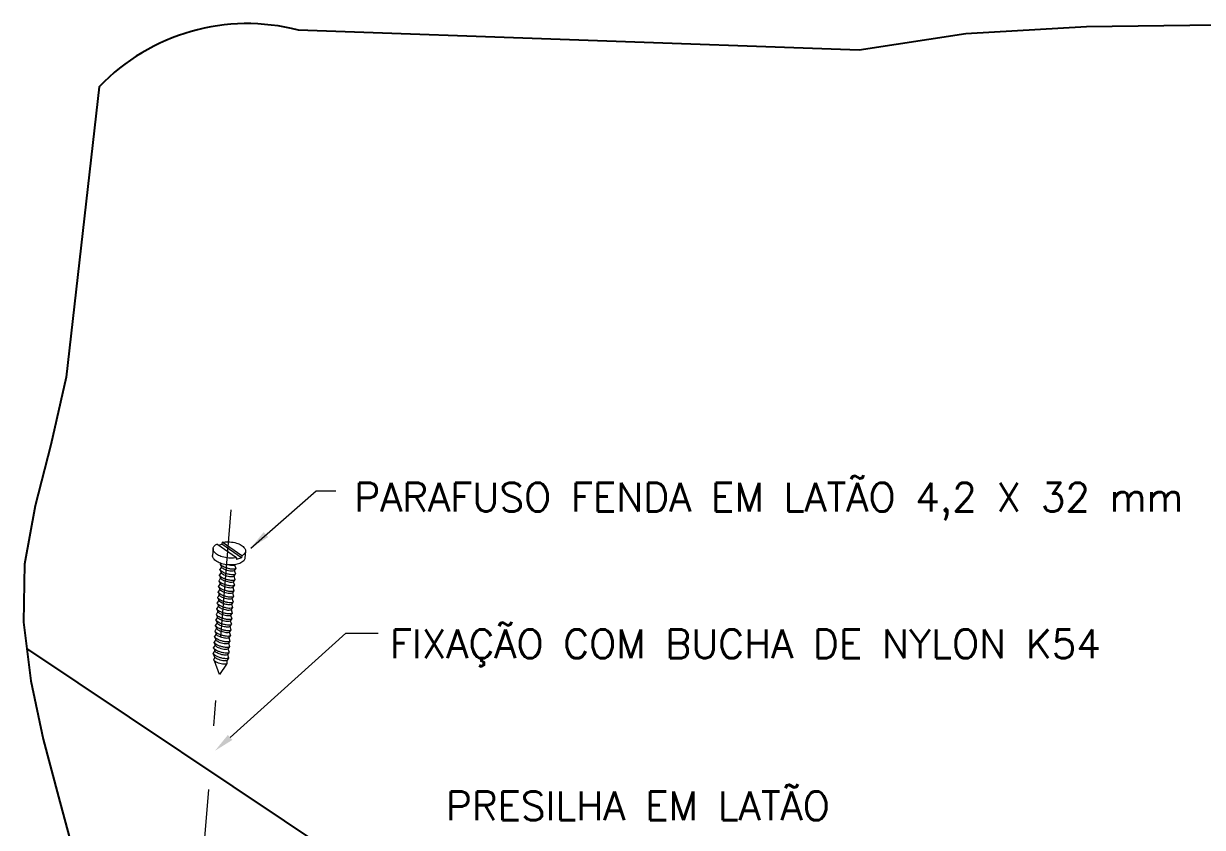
# Model space of a CAD drawing. Header units: millimetres. Extents: x 4236 to 4463, y 1839 to 1973.
# Drawn here: x 4351.433 to 4356.053, y 1889.849 to 1893.001 of the extents above; entities that cross this region are included whole.
import ezdxf
from ezdxf.enums import TextEntityAlignment as Align

# ---------------------------------------------------------------- set-up
doc = ezdxf.new("R2010")
doc.units = ezdxf.units.MM
doc.linetypes.add('DASHDOT', pattern=[1, 0.5, -0.25, 0, -0.25])
for name, color, linetype in [('C01', 1, 'Continuous'), ('C02', 42, 'Continuous'), ('C03', 7, 'Continuous')]:
    doc.layers.add(name, color=color, linetype=linetype)
doc.styles.add('80CL', font='romans.shx', dxfattribs={"height": 2})

msp = doc.modelspace()

# ---------------------------------------------------------------- linework, layer by layer
at = {"layer": 'C01', "linetype": 'DASHDOT', "lineweight": 0}
msp.add_line((4352.1193, 1889.4996), (4352.2579, 1891.2382), dxfattribs=at)
at = {"layer": 'C01'}
msp.add_lwpolyline([(4356.1041, 1892.9944), (4355.5984, 1892.9879), (4355.1262, 1892.96), (4354.7084, 1892.8957), (4352.5101, 1892.9752, 0.270284), (4351.7298, 1892.7532), (4351.5998, 1891.6138), (4351.5403, 1891.3489), (4351.4786, 1891.1094), (4351.4373, 1890.8813), (4351.4333, 1890.6533), (4351.4613, 1890.4241), (4351.5106, 1890.1954), (4351.5703, 1889.9686), (4351.6296, 1889.7453)], format="xyb", dxfattribs=at)
at = {"layer": 'C01', "lineweight": 0}
for points in [[(4352.2649, 1890.8646, -0.24548), (4352.2628, 1890.8624, -0.082009), (4352.2542, 1890.8611, -0.04047), (4352.2447, 1890.8619, -0.029714), (4352.2321, 1890.8649, -0.029714), (4352.2199, 1890.8693, -0.04047), (4352.2115, 1890.8738, -0.082009), (4352.2051, 1890.8796, -0.24548), (4352.2045, 1890.8826, -0.24548)], [(4352.2586, 1890.8561, -0.24548), (4352.2569, 1890.8543, -0.082009), (4352.2499, 1890.8532, -0.04047), (4352.2421, 1890.8539, -0.029714), (4352.2317, 1890.8563, -0.029714), (4352.2218, 1890.86, -0.04047), (4352.2149, 1890.8636, -0.082009), (4352.2096, 1890.8684, -0.24548), (4352.2091, 1890.8708, -0.24548)], [(4352.2604, 1890.878, -0.24548), (4352.2586, 1890.8763, -0.082009), (4352.2516, 1890.8752, -0.04047), (4352.2438, 1890.8759, -0.029714), (4352.2335, 1890.8783, -0.013189), (4352.229, 1890.8797, -0.04047)], [(4352.2614, 1890.8208, -0.24548), (4352.2593, 1890.8186, -0.082009), (4352.2508, 1890.8172, -0.04047), (4352.2413, 1890.8181, -0.029714), (4352.2286, 1890.821, -0.029714), (4352.2164, 1890.8255, -0.04047), (4352.208, 1890.8299, -0.082009), (4352.2016, 1890.8357, -0.24548), (4352.201, 1890.8387, -0.24548)], [(4352.2632, 1890.8427, -0.24548), (4352.2611, 1890.8405, -0.082009), (4352.2525, 1890.8392, -0.04047), (4352.243, 1890.84, -0.029714), (4352.2304, 1890.843, -0.029714), (4352.2182, 1890.8474, -0.04047), (4352.2097, 1890.8519, -0.082009), (4352.2033, 1890.8577, -0.24548), (4352.2027, 1890.8607, -0.24548)], [(4352.2551, 1890.8123, -0.24548), (4352.2534, 1890.8105, -0.082009), (4352.2464, 1890.8094, -0.04047), (4352.2386, 1890.8101, -0.029714), (4352.2282, 1890.8125, -0.029714), (4352.2183, 1890.8161, -0.04047), (4352.2114, 1890.8198, -0.082009), (4352.2061, 1890.8246, -0.24548), (4352.2056, 1890.827, -0.24548)], [(4352.2569, 1890.8342, -0.24548), (4352.2551, 1890.8324, -0.082009), (4352.2481, 1890.8313, -0.04047), (4352.2403, 1890.832, -0.029714), (4352.23, 1890.8344, -0.029714), (4352.22, 1890.8381, -0.04047), (4352.2131, 1890.8417, -0.082009), (4352.2078, 1890.8465, -0.24548), (4352.2074, 1890.8489, -0.24548)], [(4352.2579, 1890.7769, -0.24548), (4352.2558, 1890.7747, -0.082009), (4352.2473, 1890.7734, -0.04047), (4352.2378, 1890.7742, -0.029714), (4352.2251, 1890.7772, -0.029714), (4352.2129, 1890.7816, -0.04047), (4352.2045, 1890.7861, -0.082009), (4352.1981, 1890.7919, -0.24548), (4352.1975, 1890.7949, -0.24548)], [(4352.2597, 1890.7988, -0.24548), (4352.2576, 1890.7967, -0.082009), (4352.249, 1890.7953, -0.04047), (4352.2395, 1890.7962, -0.029714), (4352.2269, 1890.7991, -0.029714), (4352.2147, 1890.8035, -0.04047), (4352.2062, 1890.808, -0.082009), (4352.1998, 1890.8138, -0.24548), (4352.1992, 1890.8168, -0.24548)], [(4352.2516, 1890.7684, -0.24548), (4352.2499, 1890.7667, -0.082009), (4352.2429, 1890.7656, -0.04047), (4352.2351, 1890.7663, -0.029714), (4352.2248, 1890.7687, -0.029714), (4352.2148, 1890.7723, -0.04047), (4352.2079, 1890.776, -0.082009), (4352.2026, 1890.7807, -0.24548), (4352.2021, 1890.7832, -0.24548)], [(4352.2534, 1890.7904, -0.24548), (4352.2516, 1890.7886, -0.082009), (4352.2446, 1890.7875, -0.04047), (4352.2368, 1890.7882, -0.029714), (4352.2265, 1890.7906, -0.029714), (4352.2165, 1890.7942, -0.04047), (4352.2096, 1890.7979, -0.082009), (4352.2043, 1890.8026, -0.24548), (4352.2039, 1890.8051, -0.24548)], [(4352.2527, 1890.7112, -0.24548), (4352.2506, 1890.709, -0.082009), (4352.242, 1890.7076, -0.04047), (4352.2325, 1890.7085, -0.029714), (4352.2199, 1890.7114, -0.029714), (4352.2077, 1890.7159, -0.04047), (4352.1993, 1890.7203, -0.082009), (4352.1928, 1890.7261, -0.24548), (4352.1922, 1890.7291, -0.24548)], [(4352.2544, 1890.7331, -0.24548), (4352.2523, 1890.7309, -0.082009), (4352.2438, 1890.7296, -0.04047), (4352.2343, 1890.7304, -0.029714), (4352.2216, 1890.7334, -0.029714), (4352.2094, 1890.7378, -0.04047), (4352.201, 1890.7423, -0.082009), (4352.1946, 1890.7481, -0.24548), (4352.194, 1890.7511, -0.24548)], [(4352.2562, 1890.755, -0.24548), (4352.2541, 1890.7528, -0.082009), (4352.2455, 1890.7515, -0.04047), (4352.236, 1890.7523, -0.029714), (4352.2234, 1890.7553, -0.029714), (4352.2112, 1890.7597, -0.04047), (4352.2028, 1890.7642, -0.082009), (4352.1963, 1890.77, -0.24548), (4352.1957, 1890.773, -0.24548)], [(4352.2481, 1890.7246, -0.24548), (4352.2464, 1890.7228, -0.082009), (4352.2394, 1890.7217, -0.04047), (4352.2316, 1890.7224, -0.029714), (4352.2213, 1890.7248, -0.029714), (4352.2113, 1890.7285, -0.04047), (4352.2044, 1890.7321, -0.082009), (4352.1991, 1890.7369, -0.24548), (4352.1986, 1890.7393, -0.24548)], [(4352.2499, 1890.7465, -0.24548), (4352.2481, 1890.7447, -0.082009), (4352.2411, 1890.7436, -0.04047), (4352.2334, 1890.7443, -0.029714), (4352.223, 1890.7468, -0.029714), (4352.213, 1890.7504, -0.04047), (4352.2061, 1890.754, -0.082009), (4352.2008, 1890.7588, -0.24548), (4352.2004, 1890.7612, -0.24548)], [(4352.2492, 1890.6673, -0.24548), (4352.2471, 1890.6651, -0.082009), (4352.2385, 1890.6638, -0.04047), (4352.229, 1890.6646, -0.029714), (4352.2164, 1890.6676, -0.029714), (4352.2042, 1890.672, -0.04047), (4352.1958, 1890.6765, -0.082009), (4352.1893, 1890.6823, -0.24548), (4352.1887, 1890.6853, -0.24548)], [(4352.2509, 1890.6892, -0.24548), (4352.2488, 1890.6871, -0.082009), (4352.2403, 1890.6857, -0.04047), (4352.2308, 1890.6866, -0.029714), (4352.2181, 1890.6895, -0.029714), (4352.2059, 1890.6939, -0.04047), (4352.1975, 1890.6984, -0.082009), (4352.1911, 1890.7042, -0.24548), (4352.1905, 1890.7072, -0.24548)], [(4352.2446, 1890.6808, -0.24548), (4352.2429, 1890.679, -0.082009), (4352.2359, 1890.6779, -0.04047), (4352.2281, 1890.6786, -0.029714), (4352.2178, 1890.681, -0.029714), (4352.2078, 1890.6846, -0.04047), (4352.2009, 1890.6883, -0.082009), (4352.1956, 1890.693, -0.24548), (4352.1951, 1890.6955, -0.24548)], [(4352.2464, 1890.7027, -0.24548), (4352.2446, 1890.7009, -0.082009), (4352.2376, 1890.6998, -0.04047), (4352.2299, 1890.7005, -0.029714), (4352.2195, 1890.7029, -0.029714), (4352.2095, 1890.7065, -0.04047), (4352.2026, 1890.7102, -0.082009), (4352.1973, 1890.715, -0.24548), (4352.1969, 1890.7174, -0.24548)], [(4352.2457, 1890.6235, -0.24548), (4352.2436, 1890.6213, -0.082009), (4352.235, 1890.62, -0.04047), (4352.2255, 1890.6208, -0.029714), (4352.2129, 1890.6238, -0.029714), (4352.2007, 1890.6282, -0.04047), (4352.1923, 1890.6327, -0.082009), (4352.1858, 1890.6385, -0.24548), (4352.1852, 1890.6415, -0.24548)], [(4352.2475, 1890.6454, -0.24548), (4352.2453, 1890.6432, -0.082009), (4352.2368, 1890.6419, -0.04047), (4352.2273, 1890.6427, -0.029714), (4352.2146, 1890.6457, -0.029714), (4352.2024, 1890.6501, -0.04047), (4352.194, 1890.6546, -0.082009), (4352.1876, 1890.6604, -0.24548), (4352.187, 1890.6634, -0.24548)], [(4352.2411, 1890.6369, -0.24548), (4352.2394, 1890.6351, -0.082009), (4352.2324, 1890.634, -0.04047), (4352.2246, 1890.6347, -0.029714), (4352.2143, 1890.6372, -0.029714), (4352.2043, 1890.6408, -0.04047), (4352.1974, 1890.6444, -0.082009), (4352.1921, 1890.6492, -0.24548), (4352.1916, 1890.6516, -0.24548)], [(4352.2429, 1890.6589, -0.24548), (4352.2411, 1890.6571, -0.082009), (4352.2341, 1890.656, -0.04047), (4352.2264, 1890.6567, -0.029714), (4352.216, 1890.6591, -0.029714), (4352.206, 1890.6627, -0.04047), (4352.1991, 1890.6664, -0.082009), (4352.1939, 1890.6711, -0.24548), (4352.1934, 1890.6736, -0.24548)], [(4352.2422, 1890.5797, -0.24548), (4352.2401, 1890.5775, -0.082009), (4352.2315, 1890.5761, -0.04047), (4352.222, 1890.577, -0.029714), (4352.2094, 1890.5799, -0.029714), (4352.1972, 1890.5844, -0.04047), (4352.1888, 1890.5888, -0.082009), (4352.1823, 1890.5946, -0.24548), (4352.1817, 1890.5976, -0.24548)], [(4352.244, 1890.6016, -0.24548), (4352.2418, 1890.5994, -0.082009), (4352.2333, 1890.598, -0.04047), (4352.2238, 1890.5989, -0.029714), (4352.2111, 1890.6018, -0.029714), (4352.1989, 1890.6063, -0.04047), (4352.1905, 1890.6107, -0.082009), (4352.1841, 1890.6165, -0.24548), (4352.1835, 1890.6195, -0.24548)], [(4352.2376, 1890.5931, -0.24548), (4352.2359, 1890.5913, -0.082009), (4352.2289, 1890.5902, -0.04047), (4352.2211, 1890.5909, -0.029714), (4352.2108, 1890.5933, -0.029714), (4352.2008, 1890.5969, -0.04047), (4352.1939, 1890.6006, -0.082009), (4352.1886, 1890.6054, -0.24548), (4352.1881, 1890.6078, -0.24548)], [(4352.2394, 1890.615, -0.24548), (4352.2377, 1890.6132, -0.082009), (4352.2306, 1890.6121, -0.04047), (4352.2229, 1890.6128, -0.029714), (4352.2125, 1890.6152, -0.029714), (4352.2025, 1890.6189, -0.04047), (4352.1956, 1890.6225, -0.082009), (4352.1904, 1890.6273, -0.24548), (4352.1899, 1890.6297, -0.24548)], [(4352.2387, 1890.5358, -0.24548), (4352.2366, 1890.5336, -0.082009), (4352.228, 1890.5323, -0.04047), (4352.2185, 1890.5331, -0.029714), (4352.2059, 1890.5361, -0.029714), (4352.1937, 1890.5405, -0.04047), (4352.1853, 1890.545, -0.082009), (4352.1788, 1890.5508, -0.24548), (4352.1782, 1890.5538, -0.24548)], [(4352.2405, 1890.5577, -0.24548), (4352.2383, 1890.5555, -0.082009), (4352.2298, 1890.5542, -0.04047), (4352.2203, 1890.5551, -0.029714), (4352.2076, 1890.558, -0.029714), (4352.1954, 1890.5624, -0.04047), (4352.187, 1890.5669, -0.082009), (4352.1806, 1890.5727, -0.24548), (4352.18, 1890.5757, -0.24548)], [(4352.2341, 1890.5493, -0.24548), (4352.2324, 1890.5475, -0.082009), (4352.2254, 1890.5464, -0.04047), (4352.2176, 1890.5471, -0.029714), (4352.2073, 1890.5495, -0.029714), (4352.1973, 1890.5531, -0.04047), (4352.1904, 1890.5568, -0.082009), (4352.1851, 1890.5615, -0.24548), (4352.1846, 1890.564, -0.24548)], [(4352.2359, 1890.5712, -0.24548), (4352.2342, 1890.5694, -0.082009), (4352.2271, 1890.5683, -0.04047), (4352.2194, 1890.569, -0.029714), (4352.209, 1890.5714, -0.029714), (4352.199, 1890.575, -0.04047), (4352.1921, 1890.5787, -0.082009), (4352.1869, 1890.5834, -0.24548), (4352.1864, 1890.5859, -0.24548)], [(4352.237, 1890.5139, -0.24548), (4352.2348, 1890.5117, -0.082009), (4352.2263, 1890.5104, -0.04047), (4352.2168, 1890.5112, -0.029714), (4352.2041, 1890.5142, -0.029714), (4352.1919, 1890.5186, -0.04047), (4352.1835, 1890.5231, -0.082009), (4352.1771, 1890.5289, -0.24548), (4352.1765, 1890.5319, -0.24548)], [(4352.2304, 1890.4914, -0.24548), (4352.2286, 1890.4896, -0.082009), (4352.2213, 1890.4884, -0.04047), (4352.2131, 1890.4891, -0.029714), (4352.2023, 1890.4917, -0.029714), (4352.1919, 1890.4955, -0.04047), (4352.1847, 1890.4993, -0.082009), (4352.1792, 1890.5042, -0.24548), (4352.1787, 1890.5068, -0.24548)], [(4352.2306, 1890.5048, -0.24548), (4352.2289, 1890.503, -0.082009), (4352.2219, 1890.5019, -0.04047), (4352.2141, 1890.5026, -0.029714), (4352.2037, 1890.5051, -0.029714), (4352.1937, 1890.5087, -0.04047), (4352.1868, 1890.5123, -0.082009), (4352.1816, 1890.5171, -0.24548), (4352.1811, 1890.5195, -0.24548)], [(4352.2324, 1890.5273, -0.24548), (4352.2307, 1890.5255, -0.082009), (4352.2236, 1890.5244, -0.04047), (4352.2159, 1890.5251, -0.029714), (4352.2055, 1890.5276, -0.029714), (4352.1955, 1890.5312, -0.04047), (4352.1886, 1890.5348, -0.082009), (4352.1834, 1890.5396, -0.24548), (4352.1829, 1890.5421, -0.24548)]]:
    msp.add_lwpolyline(points, format="xyb", dxfattribs=at)
at = {"layer": 'C02', "lineweight": 0}
for p, q in [((4352.3234, 1890.9443), (4352.5805, 1891.1685)), ((4352.5805, 1891.1685), (4352.6575, 1891.1685)), ((4352.268, 1890.9065), (4352.1906, 1890.9598)), ((4352.2106, 1890.9592), (4352.1979, 1890.9548)), ((4352.2112, 1890.9671), (4352.2106, 1890.9592)), ((4352.2879, 1890.906), (4352.2106, 1890.9592)), ((4352.2885, 1890.9138), (4352.2112, 1890.9671)), ((4352.1763, 1890.9419), (4352.1741, 1890.9149)), ((4352.2885, 1890.9138), (4352.2879, 1890.906)), ((4352.3029, 1890.9318), (4352.3007, 1890.9048)), ((4352.2091, 1890.8708), (4352.2027, 1890.8607)), ((4352.2053, 1890.8793), (4352.2091, 1890.8708)), ((4352.2604, 1890.878), (4352.2649, 1890.8646)), ((4352.268, 1890.9065), (4352.2674, 1890.8987)), ((4352.2879, 1890.906), (4352.2674, 1890.8987)), ((4352.2056, 1890.827), (4352.1992, 1890.8168)), ((4352.2074, 1890.8489), (4352.201, 1890.8387)), ((4352.2018, 1890.8355), (4352.2056, 1890.827)), ((4352.2036, 1890.8574), (4352.2074, 1890.8489)), ((4352.2616, 1890.8408), (4352.2569, 1890.8342)), ((4352.2569, 1890.8342), (4352.2614, 1890.8208)), ((4352.2634, 1890.8627), (4352.2586, 1890.8561)), ((4352.2586, 1890.8561), (4352.2632, 1890.8427)), ((4352.2021, 1890.7832), (4352.1957, 1890.773)), ((4352.2039, 1890.8051), (4352.1975, 1890.7949)), ((4352.1983, 1890.7916), (4352.2021, 1890.7832)), ((4352.2001, 1890.8135), (4352.2039, 1890.8051)), ((4352.2564, 1890.775), (4352.2516, 1890.7684)), ((4352.2581, 1890.7969), (4352.2534, 1890.7904)), ((4352.2534, 1890.7904), (4352.2579, 1890.7769)), ((4352.2599, 1890.8188), (4352.2551, 1890.8123)), ((4352.2551, 1890.8123), (4352.2597, 1890.7988)), ((4352.1986, 1890.7393), (4352.1922, 1890.7291)), ((4352.2004, 1890.7612), (4352.194, 1890.7511)), ((4352.1948, 1890.7478), (4352.1986, 1890.7393)), ((4352.1966, 1890.7697), (4352.2004, 1890.7612)), ((4352.2529, 1890.7312), (4352.2481, 1890.7246)), ((4352.2546, 1890.7531), (4352.2499, 1890.7465)), ((4352.2499, 1890.7465), (4352.2544, 1890.7331)), ((4352.2516, 1890.7684), (4352.2562, 1890.755)), ((4352.1951, 1890.6955), (4352.1887, 1890.6853)), ((4352.1896, 1890.682), (4352.1934, 1890.6736)), ((4352.1969, 1890.7174), (4352.1905, 1890.7072)), ((4352.1913, 1890.7039), (4352.1951, 1890.6955)), ((4352.1931, 1890.7259), (4352.1969, 1890.7174)), ((4352.2494, 1890.6873), (4352.2446, 1890.6808)), ((4352.2511, 1890.7092), (4352.2464, 1890.7027)), ((4352.2464, 1890.7027), (4352.2509, 1890.6892)), ((4352.2481, 1890.7246), (4352.2527, 1890.7112)), ((4352.1916, 1890.6516), (4352.1852, 1890.6415)), ((4352.1861, 1890.6382), (4352.1899, 1890.6297)), ((4352.1934, 1890.6736), (4352.187, 1890.6634)), ((4352.1878, 1890.6601), (4352.1916, 1890.6516)), ((4352.2459, 1890.6435), (4352.2411, 1890.6369)), ((4352.2411, 1890.6369), (4352.2457, 1890.6235)), ((4352.2476, 1890.6654), (4352.2429, 1890.6589)), ((4352.2429, 1890.6589), (4352.2475, 1890.6454)), ((4352.2446, 1890.6808), (4352.2492, 1890.6673)), ((4352.1881, 1890.6078), (4352.1817, 1890.5976)), ((4352.1826, 1890.5943), (4352.1864, 1890.5859)), ((4352.1899, 1890.6297), (4352.1835, 1890.6195)), ((4352.1843, 1890.6163), (4352.1881, 1890.6078)), ((4352.2424, 1890.5996), (4352.2376, 1890.5931)), ((4352.2376, 1890.5931), (4352.2422, 1890.5797)), ((4352.2441, 1890.6216), (4352.2394, 1890.615)), ((4352.2394, 1890.615), (4352.244, 1890.6016)), ((4352.2431, 1890.2013), (4352.6959, 1890.61)), ((4352.6959, 1890.61), (4352.8233, 1890.61)), ((4352.1846, 1890.564), (4352.1782, 1890.5538)), ((4352.1791, 1890.5505), (4352.1829, 1890.5421)), ((4352.1864, 1890.5859), (4352.18, 1890.5757)), ((4352.1808, 1890.5724), (4352.1846, 1890.564)), ((4352.2389, 1890.5558), (4352.2341, 1890.5493)), ((4352.2341, 1890.5493), (4352.2387, 1890.5358)), ((4352.2406, 1890.5777), (4352.2359, 1890.5712)), ((4352.2359, 1890.5712), (4352.2405, 1890.5577)), ((4352.1829, 1890.5421), (4352.1765, 1890.5319)), ((4352.1811, 1890.5195), (4352.178, 1890.5277)), ((4352.1824, 1890.5161), (4352.1787, 1890.5068)), ((4352.2007, 1890.4481), (4352.1814, 1890.5019)), ((4352.2296, 1890.5034), (4352.2304, 1890.4914)), ((4352.2358, 1890.5122), (4352.2306, 1890.5048)), ((4352.2371, 1890.5339), (4352.2324, 1890.5273)), ((4352.2324, 1890.5273), (4352.237, 1890.5139)), ((4352.2284, 1890.4895), (4352.2007, 1890.4481))]:
    msp.add_line(p, q, dxfattribs=at)
for points in [[(4352.1763, 1890.9419, -0.174705), (4352.181, 1890.9523, -0.06738), (4352.1906, 1890.9598, -0.064948)], [(4352.2112, 1890.9671, -0.016409), (4352.2163, 1890.9679, -0.051099), (4352.2421, 1890.9685, -0.051099), (4352.2675, 1890.9638, -0.064948), (4352.2861, 1890.9556, -0.104203), (4352.2999, 1890.9428, -0.174705), (4352.3029, 1890.9318, -0.174705), (4352.2982, 1890.9213, -0.06738), (4352.2885, 1890.9138, -0.064948)], [(4352.3007, 1890.9048, -0.174705), (4352.296, 1890.8944, -0.104203), (4352.2804, 1890.8839, -0.064948), (4352.2607, 1890.8788, -0.051099), (4352.2349, 1890.8782, -0.051099), (4352.2095, 1890.8828, -0.064948), (4352.1909, 1890.891, -0.104203), (4352.1771, 1890.9038, -0.174705), (4352.1741, 1890.9149, -0.174705)], [(4352.268, 1890.9065, -0.016409), (4352.2629, 1890.9057, -0.051099), (4352.2371, 1890.9052, -0.051099), (4352.2117, 1890.9098, -0.064948), (4352.193, 1890.918, -0.104203), (4352.1793, 1890.9308, -0.174705), (4352.1763, 1890.9419, -0.174705)]]:
    msp.add_lwpolyline(points, format="xyb", dxfattribs=at)
for points in [[(4352.3742, 1891.0068), (4352.3917, 1890.987), (4352.3234, 1890.9443)], [(4352.234, 1890.2116), (4352.2515, 1890.1918), (4352.1832, 1890.1491)]]:
    msp.add_solid(points, dxfattribs=at)
at = {"layer": 'C03'}
msp.add_line((4354.9016, 1888.2396), (4351.4459, 1890.5502), dxfattribs=at)

# ---------------------------------------------------------------- texts
at = {"layer": 'C03', "lineweight": 0, "style": '80CL'}
for s, p in [('PARAFUSO FENDA EM LATÃO 4,2 X 32 mm', (4352.7293, 1891.0879)), ('FIXAÇÃO COM BUCHA DE NYLON K54', (4352.8685, 1890.5126))]:
    msp.add_text(s, height=0.1125, dxfattribs=at).set_placement(p)
at = {"layer": 'C03', "style": '80CL'}
msp.add_text('PRESILHA EM LATÃO', height=0.1125, dxfattribs=at).set_placement((4354.5927, 1889.8769), align=Align.RIGHT)

doc.saveas('drawing.dxf')
